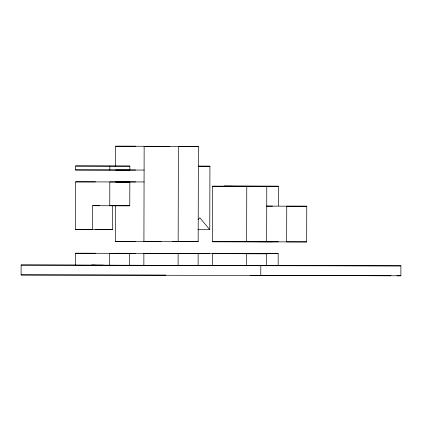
<?xml version="1.0" encoding="UTF-8"?>
<svg xmlns="http://www.w3.org/2000/svg" width="422" height="422" viewBox="0 0 422 422"><rect width="100%" height="100%" fill="white"/><g stroke="black" fill="none" stroke-linecap="round" stroke-linejoin="round"><path stroke-width="0.63" d="M266.314 265.522L400.9 265.876L400.874 275.788L21.1 274.938L21.126 265.027L75.717 265.09M75.406 253.247L75.38 265.148L129.633 265.269L129.66 253.369L75.406 253.247L95.419 253.269M99.745 205.714L92.645 205.704L92.587 229.499L75.464 229.452L75.58 181.861L95.594 181.882M75.612 169.96L75.617 165.994L95.63 166.02L129.87 166.115L129.865 170.082L75.612 169.96L144.208 170.055M109.62 265.243L109.646 253.348L129.66 253.369M109.762 205.757L109.82 181.956L129.834 181.982L129.776 205.778L92.645 205.704M109.852 170.061L109.857 166.094L129.87 166.115M75.464 229.452L112.6 229.526L112.658 205.73L129.776 205.778M161.157 241.495L115.464 241.395L115.549 205.44M115.644 166.79L115.697 146.212L135.71 146.234M143.86 265.343L143.886 253.443L163.9 253.469M144.15 146.36L198.403 146.481L198.171 241.669L143.918 241.548L144.15 146.36L164.163 146.387M143.886 253.443L198.14 253.564L198.113 265.464L178.1 265.443L178.126 253.543L203.926 253.511M178.158 241.642L178.39 146.46L198.403 146.481M197.918 229.631L209.771 229.663L209.929 166.21L198.076 166.173M232.38 253.664L212.366 253.643L212.34 265.538L256.059 265.628M272.438 241.811L212.398 241.743L212.53 186.218L232.543 186.244M246.638 241.843L246.77 186.318L266.783 186.339L266.651 241.864M260.78 275.629L260.807 265.712L400.9 265.876M266.62 253.764L266.593 265.66L246.58 265.638L246.606 253.738L266.62 253.764L212.366 253.643M218.153 253.59L278.193 253.659L278.167 265.554L266.546 265.543M278.309 205.83L278.356 186.234L224.103 186.113L278.356 186.234M306.762 206.216L286.749 206.194L286.665 241.885L306.678 241.911L306.762 206.216L266.34 206.136M198.124 219.735L199.796 217.757L209.771 229.663M149.937 146.307L169.95 146.334L115.697 146.212M198.308 166.194L209.929 166.21M115.639 170.008L135.652 170.029M135.62 181.929L115.607 181.903L144.182 181.951M110.073 205.725L112.658 205.73M266.715 206.11L272.522 206.115M115.464 241.395L135.478 241.421M143.918 241.548L160.703 241.563M243.985 241.664L223.971 241.637L278.225 241.759L258.211 241.737M212.398 241.743L306.678 241.911M135.446 253.316L115.433 253.295L278.193 253.659M155.46 253.337L209.713 253.458L189.7 253.437M149.673 253.39L169.686 253.416M103.337 265.121L91.5 265.106L95.393 265.169M238.113 265.449L243.927 265.459M21.1 274.938L165.804 275.112M75.617 165.994L109.857 166.094M75.58 181.861L129.834 181.982M212.53 186.218L266.783 186.339M95.477 229.473L112.6 229.526M172.487 241.595L198.171 241.669M238.261 265.406L256.439 265.491M238.398 265.475L256.175 265.528M129.232 265.232L178.1 265.443M197.712 265.427L212.197 265.47M21.126 265.027L260.807 265.712M250.088 275.355L390.999 275.761M396.923 275.777L400.874 275.788"/></g></svg>
